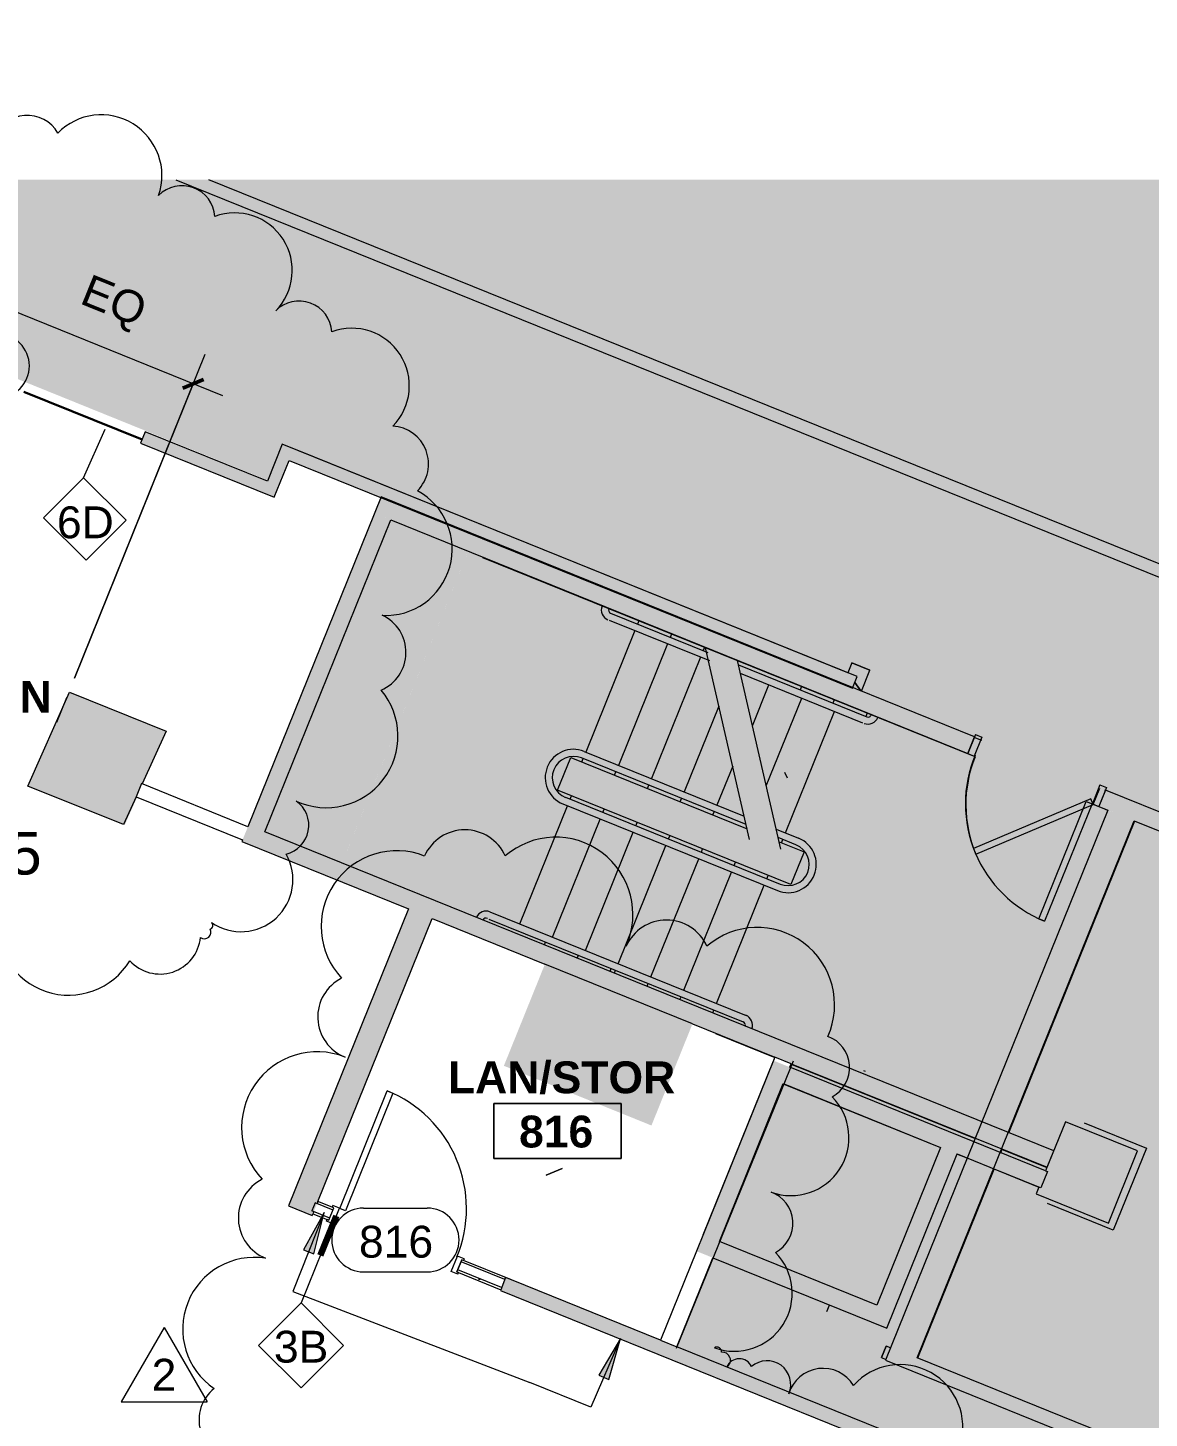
# Model space of a CAD drawing. Header units: inches. Extents: x 240 to 2111, y -1901 to 154.
# Drawn here: x 725.1 to 1042.1, y -239 to 153.8 of the extents above; entities that cross this region are included whole.
import ezdxf

# ---------------------------------------------------------------- set-up
doc = ezdxf.new("R2010")
doc.units = ezdxf.units.IN
doc.header["$MEASUREMENT"] = 0
for name, color, linetype, lineweight in [('8th floor - 800-805 background_dwg', 8, 'Continuous', 9), ('A-ANNO-DIMS', 211, 'Continuous', 9), ('A-ANNO-DIMS-96', 211, 'Continuous', 9), ('A-ANNO-NOTE', 131, 'Continuous', 9), ('A-AREA-IDEN', 2, 'Continuous', 9), ('A-DETL', 90, 'Continuous', 9), ('A-DETL-GENF', 92, 'Continuous', 9), ('A-DOOR', 31, 'Continuous', 13), ('A-DOOR-FRAM', 31, 'Continuous', 20), ('A-DOOR-IDEN', 31, 'Continuous', 9), ('A-GLAZ', 151, 'Continuous', 13), ('A-WALL', 113, 'Continuous', 13), ('A-Wall-Bldg', 7, 'Continuous', 9), ('A-Wall-Exst', 7, 'Continuous', 9), ('A-WALL-IDEN', 211, 'Continuous', 9), ('A-WALL-PATT', 111, 'Continuous', 13), ('G-ANNO-REVC', 71, 'Continuous', 9), ('G-ANNO-REVC-IDEN', 71, 'Continuous', 9), ('G-ANNO-TEXT', 231, 'Continuous', 9), ('I-WALL', 2, 'Continuous', 13)]:
    doc.layers.add(name, color=color, linetype=linetype, lineweight=lineweight)
doc.styles.add('Arial', font='arial.ttf', dxfattribs={"height": 9})
doc.styles.add('Swis721 Lt BT', font='swissl.ttf', dxfattribs={"height": 9})
doc.styles.add('Swis721 Lt BT_1', font='swissl.ttf', dxfattribs={"height": 12})
doc.styles.add('Swis721 Lt BT_B', font='', dxfattribs={"height": 9})
doc.styles.get('Swis721 Lt BT_B').set_extended_font_data('Swis721 Lt BT', bold=True)
doc.dimstyles.new('OTJ_-_3_32__Linear__1_2__Tolerance', dxfattribs={"dimscale": 12, "dimtxt": 9.497835, "dimasz": 0.375, "dimexe": 0.75, "dimexo": 0.5, "dimgap": 0.5, "dimtad": 1, "dimdec": 1, "dimrnd": 0.5, "dimzin": 3, "dimdsep": 46, "dimlunit": 4, "dimtxsty": 'Swis721 Lt BT', "dimblk1": 'OBLIQUE', "dimblk2": 'OBLIQUE', "dimsah": 1, "dimcen": 0.09, "dimdle": 0.75, "dimazin": 0, "dimtfac": 1, "dimtdec": 4, "dimtix": 1, "dimtmove": 0, "dimatfit": 3, "dimfxl": 1, "dimtvp": 1, "dimfrac": 2, "dimtolj": 1, "dimtzin": 0, "dimarcsym": 2})

# ---------------------------------------------------------------- blocks, each defined once
blk = doc.blocks.new('Single Flush - OTJ_SOLIDFLUSH_ALUM-5004356-FIRST FLOOR CONSTRUCTION')
at = {"layer": 'A-DOOR', "color": 8, "lineweight": 20}
for p, q in [((16.15625, -2.5), (17.90625, -2.5)), ((16.15625, -38.3125), (16.15625, -2.5)), ((17.90625, -2.5), (17.90625, -38.3125)), ((17.90625, -38.3125), (16.15625, -38.3125))]:
    blk.add_line(p, q, dxfattribs=at)
at = {"layer": 'A-DOOR', "lineweight": 9}
blk.add_arc((17.90625, -2.5), 35.8125, 179.5, 270, dxfattribs=at)
at = {"layer": 'A-DOOR-FRAM', "color": 8}
for p, q in [((-20, 3.25), (-20, -2.5)), ((-20, 3.25), (-18, 3.25)), ((-18, 3.25), (-18, -2.5)), ((18.000004, 3.25), (18.000004, -2.5)), ((18.000004, 3.25), (20.000004, 3.25)), ((20.000004, 3.25), (20.000004, -2.5)), ((-20, -2.5), (-18, -2.5)), ((18.000004, -2.5), (20.000004, -2.5))]:
    blk.add_line(p, q, dxfattribs=at)
blk = doc.blocks.new('Frameless opening with glazing - 36_ x 96_-5225175-FIRST FLOOR CONSTRUCTION')
at = {"layer": 'A-GLAZ', "lineweight": 30}
blk.add_line((-19.5, -0.625), (16.5, -0.625), dxfattribs=at)
blk = doc.blocks.new('Single Flush w-Small Louvre - Int-L-WDMF-36_ x 84_-5547824-FIRST FLOOR CONSTRUCTION')
at = {"layer": 'A-DOOR', "lineweight": 20}
for p, q in [((16.15625, -2.375), (17.90625, -2.375)), ((16.15625, -38.1875), (16.15625, -2.375)), ((17.90625, -2.375), (17.90625, -38.1875)), ((17.90625, -38.1875), (16.15625, -38.1875))]:
    blk.add_line(p, q, dxfattribs=at)
at = {"layer": 'A-DOOR', "lineweight": 9}
blk.add_arc((17.90625, -2.375), 35.8125, 179.5, 270, dxfattribs=at)
at = {"layer": 'A-DOOR-FRAM'}
for p, q in [((-20, 2.375), (-20, 1.875)), ((-20, 2.375), (-18, 2.375)), ((-20, 1.875), (-19.5, 1.875)), ((-19.5, 1.875), (-19.5, -1.875)), ((-18, 2.375), (-18, -2.375)), ((18.000004, 2.375), (18.000004, -2.375)), ((18.000004, 2.375), (20.000004, 2.375)), ((19.500004, 1.875), (19.500004, -1.875)), ((19.500004, 1.875), (20.000004, 1.875)), ((20.000004, 2.375), (20.000004, 1.875)), ((-20, -2.375), (-20, -1.875)), ((-20, -1.875), (-19.5, -1.875)), ((-20, -2.375), (-18, -2.375)), ((18.000004, -2.375), (20.000004, -2.375)), ((19.500004, -1.875), (20.000004, -1.875)), ((20.000004, -2.375), (20.000004, -1.875))]:
    blk.add_line(p, q, dxfattribs=at)
blk = doc.blocks.new('8th floor - 800-805 background_dwg-4807125-FIRST FLOOR CONSTRUCTION')
at = {"layer": 'A-Wall-Bldg'}
h = blk.add_hatch(color=256, dxfattribs=at)
h.paths.add_polyline_path([(613.64, 589.67), (603.01, 563.39), (598.37, 565.24), (597.76, 563.73), (602.4, 561.85), (611.91, 585.39)], flags=0)
h.paths.add_polyline_path([(611.32, 597.26), (611.31, 597.25), (611.32, 597.25)], flags=0)
h.paths.add_polyline_path([(579.16, 237.43), (579.04, 237.47), (558.03, 185.54), (558.16, 185.49), (578.92, 236.85)], flags=0)
h.paths.add_polyline_path([(556.28, 180.85), (556.16, 180.9), (546.74, 157.61), (546.86, 157.56), (556.16, 180.55)], flags=0)
h.paths.add_polyline_path([(552.45, 185.07), (501.02, 58.71), (413.21, 94.2), (404.37, 72.35), (492.46, 36.76), (551.07, 181.66)], flags=0)
h.paths.add_polyline_path([(497.28, 301.76), (492.64, 303.63), (492.29, 302.77), (496.84, 300.93), (489.37, 282.47), (489.48, 282.47), (496.84, 300.68)], flags=0)
h.paths.add_polyline_path([(486.47, 275.02), (486.37, 275.06), (485.34, 272.5), (480.8, 274.34), (480.16, 272.74), (484.79, 270.87), (486.37, 274.79)], flags=0)
h.paths.add_polyline_path([(471.32, 237.53), (466.68, 239.41), (465.81, 237.25), (470.34, 235.42), (457.71, 204.15), (471.22, 237.3)], flags=0)
h = blk.add_hatch(color=256, dxfattribs=at)
h.paths.add_polyline_path([(632.7, 212.51), (632.7, 212.51), (632.58, 212.2)], flags=0)
h.paths.add_polyline_path([(626.19, 209.75), (581.63, 227.73), (563.65, 183.27), (563.72, 183.27), (581.69, 227.73), (626.19, 209.74), (626.19, 209.74)], flags=0)
blk.add_hatch(color=256, dxfattribs=at).paths.add_polyline_path([(490.63, -2.9), (482.7, 0.61), (482.58, 0.3), (478.87, 1.8), (479.04, 2.23), (464.1, 8.86), (453.04, -18.49), (479.58, -30.25)], flags=0)
for p, q in [((486.47, 275.02), (486.22, 274.39)), ((480.8, 274.34), (480.72, 274.13)), ((582.17, 244.94), (587.37, 257.79)), ((592.93, 255.55), (587.73, 242.69)), ((471.32, 237.53), (415.07, 98.36)), ((466.68, 239.41), (465.81, 237.25)), ((558.14, 185.49), (579.17, 237.52)), ((584.73, 235.27), (583.56, 232.37)), ((563.7, 183.24), (581.69, 227.73)), ((460.47, 211.02), (460.59, 210.97)), ((445.34, 170.57), (460, 206.86)), ((447.71, 171.12), (461.67, 205.63)), ((458.96, 206.95), (459.89, 206.57)), ((560.18, 206.55), (559.99, 206.08)), ((455.21, 197.67), (456.14, 197.3)), ((492.79, 183.9), (458.48, 197.76)), ((628.03, 195.62), (626.18, 196.37)), ((451.47, 188.4), (452.39, 188.03)), ((479.55, 178.46), (454.74, 188.49)), ((491.73, 181.27), (494.29, 187.61)), ((496.14, 186.86), (494.11, 181.82)), ((497.4, 182.58), (444.15, 170.29)), ((475.67, 183.66), (477.28, 184.35)), ((482.76, 121.73), (507.27, 182.36)), ((484.62, 120.98), (509.12, 181.61)), ((495.57, 182.77), (494.64, 183.15)), ((549.52, 164.15), (556.27, 180.86)), ((462.56, 174.54), (450.99, 179.22)), ((505.77, 178.65), (504.84, 179.03)), ((541, 164.41), (507.62, 177.9)), ((606.34, 160.6), (557.19, 180.47)), ((494.67, 173.74), (440.49, 161.24)), ((469.78, 126.98), (488.07, 172.22)), ((490.45, 172.76), (471.64, 126.23)), ((473.98, 168.97), (484.96, 164.53)), ((502.02, 169.38), (501.09, 169.75)), ((515.08, 100.28), (544.37, 172.76)), ((517.16, 100.08), (546.2, 171.93)), ((456.99, 165.05), (481.21, 155.26)), ((537.25, 155.14), (503.88, 168.63)), ((430.74, 134.46), (441.84, 161.93)), ((444.22, 162.48), (432.79, 134.18)), ((487.74, 163.4), (486.81, 163.78)), ((543.66, 163.34), (542.85, 163.66)), ((440.38, 160.97), (441.31, 160.6)), ((443.16, 159.85), (477.47, 145.98)), ((498.27, 160.11), (497.35, 160.48)), ((533.51, 145.87), (500.13, 159.36)), ((483.99, 154.13), (483.07, 154.51)), ((539.91, 154.07), (539.11, 154.39)), ((436.63, 151.7), (437.56, 151.33)), ((439.41, 150.58), (473.72, 136.71)), ((494.53, 150.84), (493.6, 151.21)), ((529.76, 136.6), (496.38, 150.09)), ((432.89, 142.43), (433.81, 142.06)), ((480.25, 144.86), (479.32, 145.23)), ((490.78, 141.57), (489.85, 141.94)), ((536.16, 144.8), (535.36, 145.12)), ((435.67, 141.31), (469.97, 127.44)), ((526.01, 127.33), (492.63, 140.82)), ((476.5, 135.59), (475.57, 135.96)), ((531.92, 134.31), (531.12, 134.64)), ((532.41, 135.53), (531.61, 135.85)), ((487.03, 132.29), (486.11, 132.67)), ((522.26, 118.05), (488.89, 131.54)), ((472.75, 126.32), (471.83, 126.69)), ((483.29, 123.02), (482.36, 123.4)), ((518.52, 108.78), (485.14, 122.27)), ((528.17, 125.04), (527.38, 125.37)), ((524.42, 115.77), (523.63, 116.09))]:
    blk.add_line(p, q, dxfattribs=at)
at = {"layer": 'A-Wall-Bldg', "flags": 128}
for points in [[(574.73, 268.29), (581.86, 285.93), (605.03, 276.56), (597.53, 258)], [(485.34, 272.27), (484.78, 270.88), (480.15, 272.75)], [(498.86, 237.74), (484.78, 270.88), (483.17, 270.19), (497.25, 237.06)], [(581.69, 227.73), (626.19, 209.74), (608.2, 165.24)], [(495.3, 182.09), (498.15, 189.15), (507.42, 185.4), (480.76, 119.44), (471.49, 123.19), (491.64, 173.04)], [(453.05, -18.49), (464.09, 8.86), (478.96, 2.02)], [(482.6, 0.35), (490.47, -3.27), (479.57, -30.24), (453.05, -18.49)]]:
    blk.add_lwpolyline(points, dxfattribs=at)
at = {"layer": 'A-Wall-Bldg'}
for centre, radius, start, end in [((484.79, 270.84), 35.97, 247.9851, 293.027), ((459.08, 207.23), 3, 337.9948, 67.9948), ((459.08, 207.23), 1, 337.9948, 67.9948), ((501.71, 184.61), 8, 337.9929, 157.9929), ((501.71, 184.61), 6, 337.9929, 157.9929), ((547.12, 171.56), 3, 70.4879, 157.991), ((547.12, 171.56), 1, 76.1332, 157.991), ((429.82, 134.84), 3, 247.991, 337.991), ((429.82, 134.84), 1, 247.991, 337.991), ((477.2, 123.98), 8, 157.9929, 337.9929), ((477.2, 123.98), 6, 157.9929, 337.9929), ((517.89, 99.24), 3, 157.9948, 245.0045), ((517.89, 99.24), 1, 157.9948, 238.3277)]:
    blk.add_arc(centre, radius, start, end, dxfattribs=at)
at = {"layer": 'A-Wall-Exst'}
for p, q in [((577.52, 247.04), (489.44, 282.63)), ((583.13, 244.77), (582.15, 245.17)), ((641.14, 221.33), (587.77, 242.9)), ((638.29, 213.61), (637.77, 212.33))]:
    blk.add_line(p, q, dxfattribs=at)
at = {"layer": 'A-Wall-Exst', "flags": 128}
for points in [[(637.77, 212.33), (641.02, 211.02), (641.53, 212.29)], [(452.79, 205.36), (446.8, 207.78), (444.74, 202.68), (447.6, 201.52), (384.91, 46.35)]]:
    blk.add_lwpolyline(points, dxfattribs=at)
at = {"layer": 'A-WALL-PATT', "color": 7, "lineweight": 9}
for p, q in [((641.02, 211.02), (637.77, 212.33)), ((444.74, 202.68), (446.8, 207.78)), ((452.71, 205.18), (450.33, 203.47)), ((450.33, 203.47), (452.71, 205.18))]:
    blk.add_line(p, q, dxfattribs=at)
at = {"layer": 'A-WALL-PATT', "color": 7, "lineweight": 9, "flags": 128}
blk.add_lwpolyline([(589.51, 116.2), (587.57, 120.75)], close=True, dxfattribs=at)
blk = doc.blocks.new('Wall Tag - 1_4_-62626-FIRST FLOOR CONSTRUCTION')
at = {"layer": 'A-WALL-IDEN'}
for p, q in [((-0.125, 0), (0, 0.125)), ((0, 0.125), (0.125, 0)), ((-0.125, 0), (0, -0.125)), ((0, -0.125), (0.125, 0))]:
    blk.add_line(p, q, dxfattribs=at)
blk = doc.blocks.new('Door Tag - Door Tag-41184-FIRST FLOOR CONSTRUCTION')
at = {"layer": 'A-DOOR-IDEN'}
for p, q in [((-0.09375, 0.09375), (0.09375, 0.09375)), ((-0.09375, -0.09375), (0.09375, -0.09375))]:
    blk.add_line(p, q, dxfattribs=at)
for centre, start, end in [((-0.09375, 0), 90, 270), ((0.09375, 0), 270, 90)]:
    blk.add_arc(centre, 0.09375, start, end, dxfattribs=at)
blk = doc.blocks.new('Family - ___-5544213-FIRST FLOOR CONSTRUCTION')
at = {"layer": 'G-ANNO-REVC'}
for centre, radius, start, end in [((848.64, -85.25), 12.49, 24.1041, 155.9144), ((874.29, -96.71), 21.86, 335.9144, 130.7056), ((829.38, -100.04), 21.38, 68.4287, 223.2199), ((905.65, -110.73), 12.49, 24.1041, 155.9144), ((931.3, -122.2), 21.86, 335.9144, 130.7056), ((819.27, -125.6), 12.22, 116.6184, 248.4287), ((948.05, -139.91), 9.36, 298.1474, 69.9577), ((806.91, -156.85), 21.38, 68.4287, 223.2199), ((940.82, -159.71), 16.39, 249.9577, 44.7489), ((796.81, -182.42), 12.22, 116.6184, 248.4287), ((932, -183.9), 9.36, 298.1474, 69.9577), ((924.78, -203.69), 16.39, 249.9577, 44.7489), ((789.14, -213.81), 20.27, 80.9982, 235.7895), ((919.87, -220.16), 1.29, 351.3734, 123.1837), ((921.46, -222.59), 2.26, 303.1837, 97.9749), ((926.19, -226), 3.82, 24.6456, 156.4559), ((934.07, -229.43), 6.68, 336.4559, 131.2471), ((971.7, -241.53), 17.71, 343.3367, 138.128), ((949.89, -235.01), 10.12, 31.5264, 163.3367), ((785.06, -239.54), 11.58, 129.1879, 260.9982), ((990.4, -250.18), 3.97, 344.1146, 115.9249), ((780.08, -271), 20.27, 80.9982, 235.7895), ((994.31, -258.23), 6.96, 295.9249, 90.7161), ((989.68, -273.99), 12.21, 279.2953, 51.1056), ((972.43, -295.37), 21.37, 231.1056, 25.8968), ((776, -296.74), 11.58, 129.1879, 260.9982), ((791.28, -314.17), 18.11, 160.6836, 315.4749), ((951.34, -321.51), 12.21, 279.2953, 51.1056), ((813.25, -321.87), 10.35, 208.8733, 340.6836), ((840.11, -331.28), 18.11, 160.6836, 315.4749), ((934.09, -342.89), 21.37, 231.1056, 25.8968), ((862.08, -338.99), 10.35, 208.8733, 340.6836), ((888.94, -348.4), 18.11, 160.6836, 315.4749), ((910.91, -356.1), 10.35, 208.8733, 340.6836)]:
    blk.add_arc(centre, radius, start, end, dxfattribs=at)
blk = doc.blocks.new('Revision Tag - Revision Tag-133968-FIRST FLOOR CONSTRUCTION')
at = {"layer": 'G-ANNO-REVC-IDEN'}
for p, q in [((0, 0.1384), (-0.1263, -0.0804)), ((0, 0.1384), (0.1263, -0.0804)), ((-0.1263, -0.0804), (0.1263, -0.0804))]:
    blk.add_line(p, q, dxfattribs=at)
blk = doc.blocks.new('Family - ___-5544739-FIRST FLOOR CONSTRUCTION')
at = {"layer": 'G-ANNO-REVC'}
for centre, radius, start, end in [((612.85, 136.88), 14.67, 1.6847, 156.4759), ((654.74, 138.11), 14.67, 1.6847, 156.4759), ((635.89, 137.56), 8.38, 49.8744, 181.6847), ((594, 136.33), 8.38, 49.8744, 181.6847), ((678.66, 135.34), 9.81, 29.0842, 160.8945), ((699.51, 128.11), 17.16, 340.8945, 135.6858), ((580.97, 123.24), 13.66, 70.0744, 224.8657), ((724.99, 119.29), 9.81, 29.0842, 160.8945), ((745.84, 112.07), 17.16, 340.8945, 135.6858), ((574.99, 106.73), 7.8, 118.2641, 250.0744), ((768.68, 99.93), 9.29, 3.6389, 135.4492), ((563, 78.06), 23.28, 66.3929, 221.1841), ((783.57, 85.27), 16.26, 315.4492, 110.2404), ((801.77, 67.35), 9.29, 3.6389, 135.4492), ((816.67, 52.69), 16.26, 315.4492, 110.2404), ((551.02, 50.63), 13.3, 114.5826, 246.3929), ((827.66, 30.6), 10.71, 315.01, 86.8203), ((552.78, 24.1), 16, 116.3233, 271.1145), ((826.32, 6.55), 18.73, 266.8203, 61.6115), ((561.9, 5.67), 9.14, 164.513, 296.3233), ((573.05, -16.87), 16, 116.3233, 271.1145), ((820.42, -22.65), 11.57, 293.3258, 65.1361), ((582.17, -35.3), 9.14, 164.513, 296.3233), ((809.47, -46.27), 20.24, 245.1361, 39.9274), ((601.49, -56.73), 20.2, 139.0721, 293.8633), ((796.17, -71.49), 8.36, 283.2291, 55.0395), ((621.11, -73.74), 11.54, 187.2618, 319.0721), ((640.11, -84.78), 10.86, 161.2976, 316.0888), ((785.39, -86.91), 14.63, 235.0395, 29.8307), ((653.34, -89.26), 6.21, 209.4873, 341.2976), ((679.29, -93.33), 20.18, 174.0697, 328.8609), ((705.09, -96.02), 11.53, 222.2594, 354.0697), ((736.64, -99.29), 20.18, 174.0697, 328.8609), ((774.99, -101.67), 1.84, 234.0579, 28.8491), ((776.38, -99.76), 1.05, 282.2476, 54.0579), ((762.44, -101.97), 11.53, 222.2594, 354.0697)]:
    blk.add_arc(centre, radius, start, end, dxfattribs=at)
blk = doc.blocks.new('DIMBLOCK22-FIRST FLOOR CONSTRUCTION')
at = {"layer": 'A-ANNO-DIMS-96'}
for p, q in [((708.85, 58.08), (719.38, 84.15)), ((716.01, 75.8), (708.85, 58.08)), ((780.19, 49.88), (716.01, 75.8)), ((738.24, -29.93), (775.22, 61.59)), ((771.84, 53.25), (738.24, -29.93))]:
    blk.add_line(p, q, dxfattribs=at)
at = {"layer": 'A-ANNO-DIMS-96', "lineweight": 50}
for p, q in [((716.01, 75.8), (713.08, 74.56)), ((716.01, 75.8), (718.94, 77.05)), ((771.84, 53.25), (768.91, 52)), ((771.84, 53.25), (774.77, 54.49))]:
    blk.add_line(p, q, dxfattribs=at)
at = {"layer": 'A-ANNO-DIMS-96', "color": 0, "insert": (742.78, 84.42), "char_height": 9, "width": 20.443, "attachment_point": 1, "rotation": 338, "line_spacing_factor": 1.005062, "style": 'Swis721 Lt BT'}
blk.add_mtext('EQ', dxfattribs=at)
blk = doc.blocks.new('_Oblique')
at = {"color": 0, "linetype": 'ByBlock', "lineweight": -2}
blk.add_line((-0.5, -0.5), (0.5, 0.5), dxfattribs=at)
blk = doc.blocks.new('Room Tag - Room Name and Number-3379422-FIRST FLOOR CONSTRUCTION')
at = {"layer": 'A-AREA-IDEN'}
for p, q in [((-0.1881, -0.1636), (-0.1881, -0.0018)), ((-0.1881, -0.0018), (0.1869, -0.0018)), ((0.1869, -0.0018), (-0.1881, -0.0018)), ((-0.1881, -0.0018), (-0.1881, -0.1636)), ((0.1869, -0.0018), (0.1869, -0.1636)), ((0.1869, -0.1636), (0.1869, -0.0018)), ((0.1869, -0.1636), (-0.1881, -0.1636)), ((-0.1881, -0.1636), (0.1869, -0.1636))]:
    blk.add_line(p, q, dxfattribs=at)

msp = doc.modelspace()

# ---------------------------------------------------------------- hatches: boundary and pattern name
at = {"layer": 'A-ANNO-NOTE'}
for points in [[(808.87, -180.86), (802.97, -191.42), (805.91, -192.59)], [(892.67, -216.42), (886.46, -226.8), (889.36, -228.06)]]:
    msp.add_hatch(color=256, dxfattribs=at).paths.add_polyline_path(points, flags=0)
at = {"layer": 'A-DETL-GENF'}
h = msp.add_hatch(color=254, dxfattribs=at)
h.paths.add_polyline_path([(768.71, -1901.45), (848.14, -1901.45), (893.48, -1789.26), (903.31, -1793.24), (859.57, -1901.45), (2110.78, -1901.45), (2110.78, -176.86), (2008.52, -429.97), (1892.39, -383.05), (1892.39, -747.55), (1888.89, -747.53), (1888.89, -489.42), (1881.89, -489.42), (1881.89, -485.92), (1888.89, -485.92), (1888.89, -381.64), (1871.3, -374.53), (1913.44, -270.22), (1928.64, -276.36), (1927.33, -279.61), (1915.37, -274.78), (1875.85, -372.6), (2006.58, -425.41), (2068.3, -272.67), (1992.86, -242.19), (1970.67, -297.12), (1964.41, -294.59), (1965.72, -291.35), (1968.74, -292.56), (1989.62, -240.88), (1981.97, -237.79), (1983.28, -234.55), (2069.61, -269.42), (2110.78, -167.52), (2110.78, 42.18), (1940.83, 110.88), (1553.94, 110.88), (1494.21, -36.95), (1610.28, -83.84), (1608.97, -87.09), (1480.15, -35.04), (1481.46, -31.8), (1490.97, -35.64), (1550.16, 110.88), (1346.5, 110.88), (1315.87, 35.15), (1393.31, 3.82), (1393.43, 4.11), (1413.83, -4.13), (1413.75, -4.44), (1444.38, -16.81), (1443.06, -20.06), (1412.41, -7.67), (1405.5, -24.75), (1385.1, -16.51), (1392, 0.57), (1294.39, 40.06), (1295.7, 43.3), (1312.62, 36.46), (1342.72, 110.88), (1145.86, 110.88), (1150.94, 108.82), (1148.52, 102.84), (1258.62, 58.3), (1257.31, 55.06), (1147.2, 99.6), (1139.52, 80.6), (1115.51, 90.32), (1123.83, 110.88), (631.53, 110.88), (624.73, 94.03), (792.9, 26), (797.01, 36.17), (959.52, -29.48), (958.26, -32.61), (992.67, -46.53), (992.63, -46.63), (994.78, -47.5), (992.9, -52.14), (941.31, -31.15), (849.57, 5.96), (814.09, -81.84), (958.72, -140.67), (994.81, -155.26), (1030.39, -67.29), (1026.24, -65.61), (1028.12, -60.98), (1029.71, -61.62), (1029.75, -61.53), (1058.18, -73.03), (1058.18, -73.13), (1059, -73.46), (1057.13, -78.1), (1037.81, -70.29), (1002.22, -158.26), (1015.08, -163.45), (1018.42, -155.21), (1038.81, -163.45), (1030.57, -183.85), (1010.17, -175.6), (1010.93, -173.71), (998.08, -168.51), (976.49, -221.88), (1215.66, -318.63), (1265.23, -195.93), (1222.67, -178.72), (1234.4, -149.74), (1090.72, -91.66), (1092.59, -87.03), (1095.23, -88.1), (1095.26, -88.03), (1285.7, -165.08), (1283.82, -169.72), (1280.66, -168.44), (1244.39, -258.21), (1281.37, -273.17), (1285.43, -263.13), (1305.83, -271.37), (1298.33, -289.91), (1307.84, -293.76), (1347.55, -195.48), (1317.23, -183.22), (1319.1, -178.59), (1496.33, -250.23), (1496.33, -250.28), (1637.87, -307.47), (1637.86, -1157.84), (1596.49, -1157.84), (1596.49, -1238.44), (1393.68, -1238.48), (1390.34, -1246.85), (1390.34, -1238.44), (1388.86, -1238.44), (1388.86, -855.25), (1285.16, -925.18), (1265.15, -975.36), (1229.33, -960.88), (1199.86, -980.75), (1179.39, -995), (1206.13, -1033.42), (1190.34, -1072.48), (1093.05, -928.2), (1092.62, -927.66), (1092.08, -927.23), (1091.46, -926.93), (1090.79, -926.79), (1090.1, -926.8), (1089.43, -926.97), (1088.82, -927.28), (1040.99, -959.53), (1028.72, -950.31), (1016.73, -940.73), (1005.04, -930.78), (993.65, -920.48), (982.58, -909.85), (971.84, -898.88), (960.67, -886.71), (951.38, -876), (941.31, -863.63), (932.34, -851.92), (923.37, -839.46), (914.79, -826.73), (906.6, -813.75), (898.8, -800.52), (891.41, -787.07), (884.43, -773.4), (877.86, -759.52), (871.72, -745.45), (866.01, -731.2), (860.73, -716.79), (855.89, -702.22), (851.5, -687.51), (847.55, -672.68), (895.3, -640.47), (895.87, -640), (896.35, -639.3), (896.59, -638.72), (896.69, -637.99), (896.59, -637.19), (896.31, -636.49), (811.28, -510.38), (305.2, -510.38), (305.2, -339.24), (300.95, -339.24), (300.95, -335.74), (343.64, -335.74), (357.87, -300.53), (351.67, -298.02), (362.17, -272.03), (368.37, -274.53), (394.3, -210.28), (355.22, -194.49), (356.53, -191.24), (362.31, -193.57), (381.76, -145.42), (375.99, -143.08), (377.3, -139.84), (416.41, -155.63), (461.67, -43.6), (434.32, -32.55), (437.22, -25.37), (440.47, -26.68), (438.87, -30.62), (552.11, -76.36), (596.87, 34.43), (483.64, 80.18), (475.59, 60.26), (481.6, 57.83), (472.61, 35.57), (466.6, 38), (455.45, 10.41), (452.21, 11.72), (463.35, 39.31), (450.36, 44.57), (459.35, 66.82), (472.35, 61.57), (481.71, 84.74), (598.18, 37.68), (627.76, 110.88), (239.63, 110.88), (239.63, -1901.45), (699.56, -1901.45)], flags=0)
h.paths.add_polyline_path([(2042.78, -1867.18), (1791.78, -1867.14), (1791.78, -1754.78), (1749.79, -1754.77), (1749.79, -1772.24), (1727.79, -1772.24), (1727.79, -1754.77), (1697.8, -1754.77), (1697.85, -1292.15), (1701.85, -1294.47), (1713.86, -1294.47), (1713.86, -1292.15), (1734.76, -1292.74), (1734.76, -1303.1), (1734.84, -1302.52), (1734.84, -1318.53), (1701.85, -1318.49), (1701.85, -1414.52), (1805.83, -1414.53), (1805.83, -1318.54), (1776.85, -1318.53), (1776.85, -1302.53), (1838.84, -1302.53), (1838.84, -1314.53), (1838.84, -1314.54), (1838.84, -1318.54), (1809.84, -1318.54), (1809.84, -1414.54), (1913.83, -1414.55), (1913.84, -1318.55), (1880.85, -1318.55), (1880.85, -1302.54), (1942.84, -1302.55), (1942.84, -1314.55), (1942.84, -1314.56), (1942.84, -1318.55), (1984.84, -1318.55), (1984.85, -1302.55), (2016.85, -1302.55), (2016.85, -1292.19), (2020.86, -1292.19), (2020.86, -1287.79), (2037.86, -1287.8), (2037.86, -1292.2), (2041.86, -1292.2), (2041.83, -1516.2), (2024.82, -1516.21), (2024.82, -1451.2), (1895.83, -1451.19), (1895.82, -1455.33), (1890.83, -1455.33), (1890.83, -1428.02), (1713.83, -1428.02), (1713.82, -1454.52), (1701.82, -1454.52), (1701.82, -1571.24), (1890.81, -1571.25), (1890.83, -1494.33), (1895.83, -1494.33), (1895.83, -1511.19), (1939.54, -1511.2), (1939.54, -1516.19), (1895.82, -1516.19), (1895.82, -1564.19), (1983.82, -1564.19), (1983.82, -1516.2), (1978.54, -1516.19), (1978.54, -1511.2), (1988.82, -1511.2), (1988.81, -1655.26), (1978.24, -1655.26), (1978.24, -1650.26), (1983.81, -1650.25), (1983.81, -1610.67), (1964.48, -1610.67), (1964.48, -1590.14), (1923.81, -1590.15), (1923.81, -1650.25), (1939.24, -1650.26), (1939.24, -1655.26), (1923.81, -1655.27), (1923.8, -1671.22), (1918.81, -1671.22), (1918.81, -1595.25), (1701.8, -1595.25), (1701.8, -1715.23), (1724.02, -1715.23), (1724.02, -1742.37), (1887.8, -1742.37), (1887.8, -1715.25), (1918.8, -1715.25), (1918.81, -1710.22), (1923.8, -1710.22), (1923.8, -1715.25), (2024.8, -1715.26), (2024.81, -1650.26), (2042.81, -1650.26), (2042.78, -1820.31), (2037.8, -1820.31), (2037.78, -1720.27), (1985.8, -1720.27), (1985.8, -1761.17), (2015.78, -1761.17), (2015.79, -1750.26), (2037.79, -1750.26), (2037.78, -1772.26), (2015.78, -1772.26), (2015.78, -1766.17), (1837.78, -1766.16), (1837.79, -1862.15), (2037.78, -1862.15), (2037.8, -1859.32), (2042.78, -1859.31), (2042.78, -1862.18)], flags=0)
h.paths.add_polyline_path([(1832.78, -1862.15), (1832.79, -1862.14), (1832.79, -1754.79), (1796.79, -1754.78), (1796.79, -1862.14)], flags=0)
h.paths.add_polyline_path([(1749.78, -1855.24), (1727.78, -1855.24), (1727.79, -1833.24), (1749.79, -1833.24)], flags=0)
h.paths.add_polyline_path([(1203.49, -1816.96), (1180.75, -1816.96), (1180.75, -1787.96), (1203.5, -1787.96), (1203.49, -1816.96)], flags=0)
h.paths.add_polyline_path([(1434.17, -1800.49), (1411.58, -1767.17), (1435.8, -1750.77), (1458.38, -1784.08), (1434.17, -1800.49)], flags=0)
h.paths.add_polyline_path([(1895.8, -1761.17), (1975.79, -1761.17), (1975.79, -1720.26), (1895.8, -1720.26), (1895.8, -1761.16)], flags=0)
h.paths.add_polyline_path([(1720.02, -1745.23), (1720.02, -1721.23), (1701.79, -1721.23), (1701.8, -1745.23), (1703.47, -1745.23)], flags=0)
h.paths.add_polyline_path([(2029.8, -1715.26), (2037.81, -1715.26), (2037.78, -1655.26), (2029.81, -1655.26), (2029.8, -1715.26)], flags=0)
h.paths.add_polyline_path([(1983.81, -1605.67), (1983.82, -1605.67), (1983.82, -1569.2), (1968.48, -1569.2), (1968.48, -1605.67), (1983.81, -1605.67)], flags=0)
h.paths.add_polyline_path([(1895.82, -1590.25), (1918.81, -1590.25), (1918.81, -1569.19), (1895.82, -1569.19), (1895.81, -1576.26), (1701.81, -1576.24), (1701.81, -1590.25), (1895.82, -1590.25)], flags=0)
h.paths.add_polyline_path([(1963.19, -1585.14), (1964.48, -1585.13), (1964.48, -1569.2), (1923.82, -1569.2), (1923.82, -1585.14)], flags=0)
h.paths.add_polyline_path([(1234.53, -1515.77), (1222.19, -1497.55), (1240.4, -1485.21), (1252.74, -1503.43)], flags=0)
h.paths.add_polyline_path([(2037.83, -1511.2), (2037.83, -1463.16), (2029.83, -1463.16), (2029.83, -1511.2)], flags=0)
h.paths.add_polyline_path([(1461.83, -1461.61), (1439.83, -1461.61), (1439.83, -1439.61), (1461.83, -1439.61)], flags=0)
h.paths.add_polyline_path([(2037.84, -1447.2), (2037.84, -1411.21), (2013.84, -1411.2), (2013.84, -1447.2), (2031.26, -1447.2)], flags=0)
h.paths.add_polyline_path([(2009.83, -1447.2), (2009.84, -1407.2), (2037.84, -1407.2), (2037.84, -1323.57), (1937.84, -1323.55), (1937.84, -1318.56), (1925.84, -1318.56), (1925.84, -1334.55), (1917.83, -1334.55), (1917.83, -1413.15), (1927.29, -1413.15), (1927.29, -1428.02), (1895.84, -1428.02), (1895.84, -1447.19), (2001.61, -1447.2)], flags=0)
h.paths.add_polyline_path([(1713.83, -1427.99), (1711.83, -1426.53), (1711.86, -1426.55)], flags=0)
h.paths.add_polyline_path([(1909.83, -1423.67), (1909.83, -1418.55), (1713.83, -1418.52), (1713.83, -1423.64), (1909.83, -1423.67)], flags=0)
h.paths.add_polyline_path([(2024.85, -1318.56), (2024.85, -1318.56), (2024.85, -1318.56)], flags=0)
h.paths.add_polyline_path([(1718.84, -1314.52), (1718.84, -1305.52), (1701.85, -1305.52), (1701.85, -1306.52), (1717.85, -1306.52), (1717.85, -1314.52)], flags=0)
h.paths.add_polyline_path([(1701.85, -1294.47), (1697.85, -1292.15), (1701.85, -1292.15)], flags=0)
h.paths.add_polyline_path([(1140.13, -1276.52), (1119.74, -1268.28), (1127.98, -1247.88), (1148.38, -1256.13)], flags=0)
h.paths.add_polyline_path([(1990.87, -1272.6), (1990.87, -1164.58), (2024.87, -1164.57), (2024.87, -1160.57), (2036.88, -1160.56), (2036.88, -1055.57), (2040.88, -1055.57), (2040.86, -1185.92), (2037.87, -1185.92), (2037.87, -1190.32), (2020.87, -1190.32), (2020.87, -1185.92), (2016.87, -1185.92), (2016.87, -1175.55), (1990.87, -1175.55)], flags=0)
h.paths.add_polyline_path([(1717.94, -1183.83), (1701.86, -1183.66), (1701.86, -1179.65), (1697.86, -1179.65), (1697.88, -1097.48), (1697.9, -985.53), (1702.89, -985.53), (1702.9, -1041.52), (1717.88, -1041.53), (1717.88, -1051.53), (1905.88, -1051.55), (1905.88, -1041.55), (1925.88, -1041.56), (1925.88, -1055.55), (1809.88, -1055.54), (1809.88, -1160.53), (1838.87, -1160.54), (1838.86, -1175.53), (1776.86, -1175.53), (1776.87, -1160.53), (1805.87, -1160.53), (1805.87, -1055.54), (1701.87, -1055.53), (1701.87, -1160.52), (1734.87, -1160.52), (1734.83, -1164.51), (1734.86, -1164.52), (1734.82, -1175.52), (1734.06, -1183.45), (1718.1, -1183.56)], flags=0)
h.paths.add_polyline_path([(1880.86, -1175.54), (1880.87, -1160.55), (1948.87, -1160.57), (1948.86, -1164.55), (1948.86, -1164.57), (1948.86, -1175.54)], flags=0)
h.paths.add_polyline_path([(1713.87, -1172.53), (1713.87, -1172.52), (1701.87, -1172.52)], flags=0)
h.paths.add_polyline_path([(1990.87, -1164.58), (1990.87, -1160.57), (2024.87, -1160.57), (2024.87, -1164.58), (1990.87, -1164.58)], flags=0)
h.paths.add_polyline_path([(1921.87, -1160.55), (1909.87, -1160.55), (1909.88, -1055.55), (1913.87, -1055.56), (1913.87, -1142.55), (1917.87, -1142.55), (1917.87, -1055.55), (1921.87, -1055.56), (1921.87, -1160.55)], flags=0)
h.paths.add_polyline_path([(2020.88, -1055.57), (2020.88, -1043.57), (2040.88, -1043.57), (2040.87, -1055.57), (2020.88, -1055.57)], flags=0)
h.paths.add_polyline_path([(1697.9, -898.37), (1697.92, -747.53), (1698.23, -747.53), (1698.23, -470.21), (1701.73, -470.21), (1701.73, -485.92), (1841.89, -485.96), (1841.89, -489.42), (1701.73, -489.42), (1701.73, -747.53), (2036.93, -747.57), (2036.93, -747.57), (2040.93, -747.57), (2040.93, -752.53), (1728.92, -752.53), (1728.9, -856.87), (1702.9, -856.88), (1702.9, -898.37)], flags=0)
h.paths.add_polyline_path([(2037.9, -889.57), (2015.9, -889.57), (2015.9, -867.56), (2037.9, -867.57)], flags=0)
h.paths.add_polyline_path([(1702.9, -889.53), (1702.9, -867.53), (1749.9, -867.53), (1749.9, -889.53), (1702.9, -889.52)], flags=0)
h.paths.add_polyline_path([(1724.45, -851.87), (1724.45, -752.53), (1702.9, -752.53), (1702.9, -851.87), (1703.51, -851.87)], flags=0)
h.paths.add_polyline_path([(713.83, -737.92), (688.79, -727.81), (695.59, -710.99), (720.62, -721.11), (713.97, -737.56)], flags=0)
h.paths.add_polyline_path([(473.33, -647.04), (451.84, -638.35), (460.83, -616.1), (482.32, -624.78), (474.65, -643.75)], flags=0)
h.paths.add_polyline_path([(1749.98, -601.81), (1727.98, -601.81), (1727.98, -579.53), (1749.94, -579.53), (1749.98, -579.81)], flags=0)
h.paths.add_polyline_path([(2037.94, -601.56), (2015.94, -601.56), (2015.94, -579.56), (2037.94, -579.56)], flags=0)
h.paths.add_polyline_path([(1698.23, -430.21), (1698.23, -265.39), (1114.16, -29.41), (1115.47, -26.16), (1601.7, -222.61), (1623.43, -168.83), (1632.93, -172.67), (1631.62, -175.92), (1625.36, -173.39), (1604.94, -223.92), (1643.89, -239.65), (1664.3, -189.12), (1657.58, -186.41), (1658.89, -183.16), (1704.64, -201.65), (1703.33, -204.89), (1667.55, -190.43), (1647.13, -240.97), (1726.79, -273.15), (1747.21, -222.62), (1740.42, -219.88), (1741.73, -216.63), (1748.52, -219.37), (1753.92, -206.01), (1796.89, -223.37), (1795.58, -226.62), (1755.86, -210.57), (1728.95, -277.16), (1728.95, -289.53), (1751.97, -289.53), (1751.97, -322.54), (1827.01, -352.86), (1866.45, -255.25), (1828.92, -240.09), (1830.23, -236.84), (1871.01, -253.32), (1828.95, -357.42), (1725.45, -315.6), (1725.45, -276.38), (1701.73, -266.8), (1701.73, -430.21)], flags=0)
h.paths.add_polyline_path([(1207.25, -339.45), (1214.16, -322.33), (967.57, -222.58), (990.66, -165.51), (987.76, -164.34), (967.88, -213.52), (918.75, -193.69), (908.54, -218.76), (1182.19, -329.32)], flags=0)
h.paths.add_polyline_path([(242.95, -339.24), (242.95, -335.74), (260.95, -335.74), (260.95, -339.24)], flags=0)
h.paths.add_polyline_path([(1749.97, -321.73), (1749.97, -315.53), (1734.61, -315.53), (1736.2, -316.17)], flags=0)
h.paths.add_polyline_path([(2037.97, -313.57), (2015.97, -313.56), (2015.97, -291.56), (2037.97, -291.57), (2037.97, -307.47)], flags=0)
h.paths.add_polyline_path([(1749.97, -291.53), (1749.97, -291.53), (1749.97, -291.53)], flags=0)
h.paths.add_polyline_path([(1277.93, -281.67), (1279.87, -276.88), (1242.89, -261.92), (1240.94, -266.73), (1277.19, -281.37)], flags=0)
h.paths.add_polyline_path([(1944.88, -222.81), (1929.12, -216.44), (1930.43, -213.19), (1935.63, -215.29), (1987.54, -86.83), (1990.78, -88.14), (1938.88, -216.61), (1946.19, -219.56)], flags=0)
h.paths.add_polyline_path([(395.64, -207.04), (399.56, -197.32), (372.21, -186.27), (384.55, -155.73), (411.9, -166.77), (415.05, -158.87), (385.01, -146.73), (365.55, -194.89), (394.33, -206.51)], flags=0)
h.paths.add_polyline_path([(965.12, -207.01), (983.1, -162.51), (938.76, -144.59), (920.65, -189.04), (963.25, -206.26)], flags=0)
h.paths.add_polyline_path([(1892.03, -201.45), (1723.86, -133.48), (1725.16, -130.26), (1802.23, -161.39), (1864.13, -8.18), (1867.37, -9.49), (1805.47, -162.71), (1893.34, -198.21)], flags=0)
h.paths.add_polyline_path([(1266.54, -192.69), (1276.93, -166.93), (1237.64, -151.05), (1227.23, -176.79), (1266.35, -192.61)], flags=0)
h.paths.add_polyline_path([(1012.81, -169.08), (1013.2, -168.1), (1000.35, -162.9), (999.95, -163.88), (1011.41, -168.51)], flags=0)
h.paths.add_polyline_path([(411.15, -168.63), (411.15, -168.63), (410.15, -168.23)], flags=0)
h.paths.add_polyline_path([(992.54, -160.88), (992.93, -159.9), (992.85, -159.86), (992.8, -159.98), (941.01, -139.07), (940.67, -139.9), (990.36, -160)], flags=0)
h.paths.add_polyline_path([(1672.52, -132.67), (1652.12, -124.43), (1652.12, -124.36), (1651.93, -124.29), (1658.82, -107.23), (1646.06, -102.07), (1647.37, -98.83), (1660.13, -103.99), (1660.17, -103.89), (1668.75, -107.36), (1720.61, 21.02), (1710.42, 25.14), (1720.16, 49.25), (1744.26, 39.51), (1734.52, 15.4), (1723.85, 19.68), (1671.99, -108.67), (1680.57, -112.13), (1680.57, -112.2), (1688.07, -115.27), (1686.76, -118.52), (1679.43, -115.56), (1672.57, -132.53)], flags=0)
h.paths.add_polyline_path([(2000.45, -89.89), (1980.05, -81.64), (1988.29, -61.24), (2008.69, -69.49), (2008.39, -70.23)], flags=0)
h.paths.add_polyline_path([(1077.07, -14.42), (1072.05, -12.39), (1073.36, -9.15), (1078.38, -11.18)], flags=0)
h.paths.add_polyline_path([(1146.74, 103.78), (1148.33, 107.72), (1140.52, 110.88), (1129.18, 110.88), (1146.73, 103.78)], flags=0)
msp.add_hatch(color=7, dxfattribs=at).paths.add_polyline_path([(901.38, -156.29), (912.99, -127.54), (871.27, -110.69), (859.66, -139.43), (892.56, -152.72)], flags=0)
at = {"layer": 'A-WALL'}
msp.add_hatch(color=250, dxfattribs=at).paths.add_polyline_path([(1030.57, -183.85), (1038.81, -163.45), (1018.41, -155.21), (1012.81, -169.08), (1013.29, -169.27), (1011.41, -173.9), (1010.93, -173.71), (1010.17, -175.6), (1030.43, -183.79)], flags=0)
at = {"layer": 'A-WALL-PATT', "lineweight": 9}
for points in [[(791.49, 22.5), (792.8, 25.74), (758.26, 39.7), (756.95, 36.45), (787.31, 24.19)], [(794.73, 21.19), (800.26, 34.86), (797.01, 36.17), (791.49, 22.5), (792.8, 21.97)], [(958.26, -32.61), (959.52, -29.48), (800.26, 34.86), (798.94, 31.62), (825.06, 21.06), (824.96, 21.31), (942.32, -26.16)], [(790.26, -77.91), (827.72, 14.8), (823.08, 16.68), (785.62, -76.04), (787.31, -76.72)], [(1013.21, -168.1), (1015.08, -163.47), (792.13, -73.28), (790.26, -77.91), (992.93, -159.9), (994.31, -156.49), (1001.91, -159.04), (1000.35, -162.9), (1001.75, -163.47)], [(818.61, -149.25), (839.4, -97.79), (832.68, -95.07), (811.89, -146.53)], [(920.61, -189.03), (940.52, -139.83), (935.88, -137.96), (915.98, -187.16)], [(805.5, -181.7), (818.61, -149.25), (811.89, -146.53), (798.78, -178.99)], [(967.89, -213.52), (987.76, -164.34), (983.12, -162.46), (963.25, -211.65), (967.57, -213.4)], [(963.25, -211.65), (965.12, -207.01), (915.98, -187.16), (914.1, -191.79), (959.05, -209.95)], [(1209.22, -344.56), (1210.72, -340.85), (860.16, -199.21), (858.66, -202.92), (1200.04, -340.85)], [(1214.16, -322.33), (1215.66, -318.63), (976.49, -221.88), (974.99, -225.58), (1210.72, -320.94)]]:
    msp.add_hatch(color=7, dxfattribs=at).paths.add_polyline_path(points, flags=0)
h = msp.add_hatch(color=7, dxfattribs=at)
h.paths.add_polyline_path([(1347.55, -195.48), (1349.42, -190.84), (1320.64, -179.2), (1318.76, -183.83)], flags=0)
h.paths.add_polyline_path([(1281.68, -168.83), (1283.56, -164.2), (1095.26, -88.03), (1093.38, -92.66), (1281.47, -168.75)], flags=0)
h.paths.add_polyline_path([(1056.3, -77.66), (1058.18, -73.03), (1029.75, -61.53), (1027.87, -66.16), (1044.84, -73.03)], flags=0)
h.paths.add_polyline_path([(990.79, -51.16), (992.67, -46.53), (824.96, 21.31), (825.06, 21.06), (824.89, 21.14), (823.08, 16.68), (979.34, -46.53)], flags=0)
h = msp.add_hatch(color=7, dxfattribs=at)
h.paths.add_polyline_path([(974.99, -225.58), (1001.91, -159.04), (994.31, -156.49), (967.57, -222.58)], flags=0)
h.paths.add_polyline_path([(1002.22, -158.26), (1037.85, -70.2), (1030.43, -67.2), (994.81, -155.26), (999.11, -157.01)], flags=0)
h = msp.add_hatch(color=7, dxfattribs=at)
h.paths.add_polyline_path([(1011.41, -173.9), (1013.29, -169.27), (999.95, -163.88), (998.08, -168.51), (999.95, -169.27)], flags=0)
h.paths.add_polyline_path([(990.66, -165.51), (992.54, -160.88), (940.52, -139.83), (938.64, -144.47), (987.76, -164.34)], flags=0)
h = msp.add_hatch(dxfattribs=at)
h.set_pattern_fill('FP_1', color=256, style=0, pattern_type=2)
h.set_pattern_definition([(0, (0, 0), (30.72, 7.68), [1.267, -21.773, 1.267, -21.773, -122.88]), (0, (0, 0), (30.72, 7.68), [-46.08, 1.267, -44.813, 1.267, -21.773, -53.76]), (0, (0, 0), (30.72, 7.68), [-115.2, 1.267, -14.093, 1.267, -37.133]), (120, (11.52, 3.84), (-22.011075, 22.7643), [1.267, -21.773, 1.267, -21.773, -122.88]), (120, (11.52, 3.84), (-22.011075, 22.7643), [-46.08, 1.267, -44.813, 1.267, -21.773, -53.76]), (120, (11.52, 3.84), (-22.011075, 22.7643), [-115.2, 1.267, -14.093, 1.267, -37.133]), (240, (15.36, 19.2), (-8.708925, -30.4443), [1.267, -21.773, 1.267, -21.773, -122.88]), (240, (15.36, 19.2), (-8.708925, -30.4443), [-46.08, 1.267, -44.813, 1.267, -21.773, -53.76]), (240, (15.36, 19.2), (-8.708925, -30.4443), [-115.2, 1.267, -14.093, 1.267, -37.133])])
h.paths.add_polyline_path([(858.76, -202.68), (858.99, -202.1), (846.6, -197.09), (846.37, -197.67), (858.66, -202.64)], flags=0)
h.paths.add_polyline_path([(810.21, -183.06), (810.44, -182.48), (805.92, -180.66), (805.69, -181.24), (808.77, -182.48)], flags=0)

# ---------------------------------------------------------------- linework, layer by layer
at = {"layer": 'A-ANNO-NOTE'}
for p, q in [((808.87, -180.86), (800.01, -203.16)), ((808.87, -180.86), (802.97, -191.42)), ((805.91, -192.59), (808.87, -180.86)), ((802.97, -191.42), (805.91, -192.59)), ((800.01, -203.16), (866.96, -228.89)), ((892.67, -216.42), (884.26, -235.88)), ((892.67, -216.42), (886.46, -226.8)), ((889.36, -228.06), (892.67, -216.42)), ((886.46, -226.8), (889.36, -228.06)), ((884.26, -235.88), (866.96, -228.89))]:
    msp.add_line(p, q, dxfattribs=at)
at = {"layer": 'A-DETL', "lineweight": 13}
for p, q in [((740.84, 26.72), (746.92, 40.44)), ((740.84, 26.72), (729.53, 15.41)), ((752.86, 14.7), (740.84, 26.72)), ((729.53, 15.41), (741.55, 3.39)), ((741.55, 3.39), (752.86, 14.7)), ((735.99, -35.49), (733.18, -42.45)), ((912.99, -127.54), (871.27, -110.69)), ((941.41, -138.09), (908.32, -219.29))]:
    msp.add_line(p, q, dxfattribs=at)
at = {"layer": 'A-WALL', "color": 8, "lineweight": 20}
for p, q in [((1030.43, -67.2), (967.57, -222.58)), ((976.49, -221.88), (1037.85, -70.2)), ((1018.41, -155.21), (1012.81, -169.08)), ((1038.81, -163.45), (1018.41, -155.21)), ((1030.57, -183.85), (1038.81, -163.45)), ((1010.93, -173.71), (1010.17, -175.6)), ((1010.17, -175.6), (1030.57, -183.85)), ((967.57, -222.58), (974.99, -225.58))]:
    msp.add_line(p, q, dxfattribs=at)
at = {"layer": 'A-WALL'}
for p, q in [((940.91, -138.86), (936.28, -136.98)), ((810.44, -182.48), (805.34, -180.42)), ((811.38, -180.17), (806.28, -178.11)), ((859.93, -199.78), (847.54, -194.78)), ((858.99, -202.1), (846.6, -197.09)), ((903.95, -216.9), (908.58, -218.78))]:
    msp.add_line(p, q, dxfattribs=at)
at = {"layer": 'A-WALL', "lineweight": 9}
for p, q in [((1013.29, -169.27), (1011.41, -173.9)), ((1012.81, -169.08), (1013.29, -169.27)), ((1011.41, -173.9), (1010.93, -173.71))]:
    msp.add_line(p, q, dxfattribs=at)
at = {"layer": 'A-WALL', "color": 55}
msp.add_line((861.78, -199.87), (860.16, -199.21), dxfattribs=at)
at = {"layer": 'A-WALL-IDEN'}
msp.add_line((812.23, -181.86), (802.31, -206.4), dxfattribs=at)
at = {"layer": 'A-WALL-IDEN', "lineweight": 90}
msp.add_line((812.23, -181.86), (807.73, -192.98), dxfattribs=at)
at = {"layer": 'I-WALL'}
for p, q in [((766.95, 110.88), (1072.05, -12.39)), ((1073.36, -9.15), (776.29, 110.88)), ((757.18, -59.69), (755.68, -63.4)), ((787.31, -71.87), (757.18, -59.69)), ((755.68, -63.4), (785.81, -75.58)), ((936.28, -136.98), (935.88, -137.96)), ((940.52, -139.83), (940.91, -138.86)), ((805.92, -180.66), (805.69, -181.24)), ((807.09, -177.76), (806.86, -178.34)), ((811.61, -179.59), (807.09, -177.76)), ((810.21, -183.06), (811.61, -179.59)), ((805.69, -181.24), (810.21, -183.06)), ((914.1, -191.79), (903.95, -216.9)), ((847.77, -194.2), (846.37, -197.67)), ((861.78, -199.86), (847.77, -194.2)), ((908.58, -218.78), (918.74, -193.67)), ((846.37, -197.67), (858.76, -202.68)), ((861.78, -199.87), (861.78, -199.86))]:
    msp.add_line(p, q, dxfattribs=at)
at = {"layer": 'I-WALL', "color": 8, "lineweight": 20}
for p, q in [((758.26, 39.7), (756.95, 36.45)), ((792.8, 25.74), (758.26, 39.7)), ((756.95, 36.45), (794.73, 21.19)), ((797.01, 36.17), (792.8, 25.74)), ((959.52, -29.48), (797.01, 36.17)), ((794.73, 21.19), (798.94, 31.62)), ((798.94, 31.62), (958.21, -32.73)), ((824.96, 21.31), (787.31, -71.87)), ((992.67, -46.53), (824.96, 21.31)), ((792.13, -73.28), (827.72, 14.8)), ((827.72, 14.8), (990.79, -51.16)), ((958.21, -32.73), (959.52, -29.48)), ((990.79, -51.16), (992.67, -46.53)), ((1029.75, -61.53), (1027.87, -66.16)), ((1058.18, -73.03), (1029.75, -61.53)), ((1027.87, -66.16), (1030.43, -67.2)), ((1037.85, -70.2), (1056.3, -77.66)), ((1015.08, -163.47), (792.13, -73.28)), ((785.81, -75.58), (785.62, -76.04)), ((785.62, -76.04), (832.68, -95.07)), ((832.68, -95.07), (798.78, -178.99)), ((807.09, -177.76), (839.4, -97.79)), ((839.4, -97.79), (871.27, -110.69)), ((912.99, -127.56), (936.28, -136.98)), ((935.88, -137.96), (914.1, -191.79)), ((1012.81, -169.08), (940.52, -139.83)), ((940.91, -138.86), (1013.21, -168.1)), ((920.61, -189.03), (938.64, -144.47)), ((938.64, -144.47), (983.12, -162.46)), ((983.12, -162.46), (965.12, -207.01)), ((967.89, -213.52), (987.76, -164.34)), ((987.76, -164.34), (1010.93, -173.71)), ((1013.21, -168.1), (1015.08, -163.47)), ((798.78, -178.99), (805.5, -181.7)), ((805.5, -181.7), (805.69, -181.24)), ((965.12, -207.01), (920.61, -189.03)), ((918.74, -193.67), (967.89, -213.52)), ((903.95, -216.9), (861.78, -199.87)), ((858.76, -202.68), (858.66, -202.92)), ((858.66, -202.92), (955.57, -242.08)), ((1210.72, -340.85), (908.58, -218.78)), ((1215.66, -318.63), (976.49, -221.88)), ((974.99, -225.58), (1214.16, -322.33))]:
    msp.add_line(p, q, dxfattribs=at)
at = {"layer": 'I-WALL', "lineweight": 9}
for p, q in [((806.28, -178.11), (805.34, -180.42)), ((860.16, -199.21), (858.76, -202.68))]:
    msp.add_line(p, q, dxfattribs=at)

# ---------------------------------------------------------------- block references
at = {"layer": '8th floor - 800-805 background_dwg', "color": 7, "rotation": 270.0000000000001}
msp.add_blockref('8th floor - 800-805 background_dwg-4807125-FIRST FLOOR CONSTRUCTION', (755.37, 419.18), dxfattribs=at)
msp.add_blockref('8th floor - 800-805 background_dwg-4807125-FIRST FLOOR CONSTRUCTION', (755.37, 419.18), dxfattribs=at)
msp.add_blockref('8th floor - 800-805 background_dwg-4807125-FIRST FLOOR CONSTRUCTION', (755.37, 419.18), dxfattribs=at)
msp.add_blockref('8th floor - 800-805 background_dwg-4807125-FIRST FLOOR CONSTRUCTION', (755.37, 419.18), dxfattribs=at)
at = {"layer": 'A-AREA-IDEN', "xscale": 95.99999999999994, "yscale": 95.99999999999994, "zscale": 95.99999999999994}
msp.add_blockref('Room Tag - Room Name and Number-3379422-FIRST FLOOR CONSTRUCTION', (874.84, -149.89), dxfattribs=at)
at = {"layer": 'A-DOOR'}
for name, p, rotation in [('Single Flush - OTJ_SOLIDFLUSH_ALUM-5004356-FIRST FLOOR CONSTRUCTION', (1010.27, -56.35), 337.975739674371), ('Single Flush w-Small Louvre - Int-L-WDMF-36_ x 84_-5547824-FIRST FLOOR CONSTRUCTION', (828.99, -188.63), 157.9999999999998)]:
    msp.add_blockref(name, p, dxfattribs=dict(at, rotation=rotation))
at = {"layer": 'A-DOOR-IDEN', "xscale": 95.99999999999994, "yscale": 95.99999999999994, "zscale": 95.99999999999994}
for p in [(707.54, 58.3), (828.99, -188.63)]:
    msp.add_blockref('Door Tag - Door Tag-41184-FIRST FLOOR CONSTRUCTION', p, dxfattribs=at)
at = {"layer": 'A-GLAZ', "rotation": 337.9999999999995}
msp.add_blockref('Frameless opening with glazing - 36_ x 96_-5225175-FIRST FLOOR CONSTRUCTION', (742.3, 44.26), dxfattribs=at)
at = {"layer": 'A-WALL-IDEN', "xscale": 95.99999999999994, "yscale": 95.99999999999994, "zscale": 95.99999999999994}
msp.add_blockref('Wall Tag - 1_4_-62626-FIRST FLOOR CONSTRUCTION', (802.31, -218.4), dxfattribs=at)
at = {"layer": 'G-ANNO-REVC'}
for name in ['Family - ___-5544739-FIRST FLOOR CONSTRUCTION', 'Family - ___-5544213-FIRST FLOOR CONSTRUCTION']:
    msp.add_blockref(name, (0, 0), dxfattribs=at)
at = {"layer": 'G-ANNO-REVC-IDEN', "xscale": 95.99999999999994, "yscale": 95.99999999999994, "zscale": 95.99999999999994}
msp.add_blockref('Revision Tag - Revision Tag-133968-FIRST FLOOR CONSTRUCTION', (763.62, -226.6), dxfattribs=at)

# ---------------------------------------------------------------- texts
at = {"layer": 'A-AREA-IDEN', "char_height": 9, "attachment_point": 1, "style": 'Swis721 Lt BT_B'}
for s, insert, width in [('RECEPTION', (658.5, -30.69), 86.052), ('LAN/STOR', (843.84, -138.18), 74.841), ('816', (863.95, -153.5), 25.452)]:
    msp.add_mtext(s, dxfattribs=dict(at, insert=insert, width=width))
at = {"layer": 'A-DOOR-IDEN', "insert": (818.69, -184.61), "char_height": 9, "width": 24.543, "attachment_point": 1, "style": 'Swis721 Lt BT'}
msp.add_mtext('816', dxfattribs=at)
at = {"layer": 'A-WALL-IDEN', "insert": (794.65, -214.28), "char_height": 9, "width": 18.18, "attachment_point": 1, "style": 'Swis721 Lt BT'}
msp.add_mtext('3B', dxfattribs=at)
at = {"layer": 'G-ANNO-REVC-IDEN', "insert": (760.08, -222.2), "char_height": 9, "width": 8.484, "attachment_point": 1, "style": 'Arial'}
msp.add_mtext('2', dxfattribs=at)
at = {"layer": 'G-ANNO-TEXT', "color": 7, "attachment_point": 1}
for s, insert, char_height, width, style in [('6D', (733.31, 18.61), 9, 19.089, 'Swis721 Lt BT'), ('SUITE 805', (647.01, -73.4), 12, 93.021, 'Swis721 Lt BT_1')]:
    msp.add_mtext(s, dxfattribs=dict(at, insert=insert, char_height=char_height, width=width, style=style))

# ---------------------------------------------------------------- dimensions: what is measured, and where the dimension line sits
at = {"layer": 'A-ANNO-DIMS'}
dim = msp.add_linear_dim(base=(716.01, 75.8), p1=(735.99, -35.49), p2=(706.6, 52.52), angle=338, text='EQ', dimstyle='OTJ_-_3_32__Linear__1_2__Tolerance', override={"dimpost": '<>', "dimfxl": 92.787779}, dxfattribs=at)
dim.commit()
dim.dimension.update_dxf_attribs({"geometry": 'DIMBLOCK22-FIRST FLOOR CONSTRUCTION', "text_midpoint": (748.03, 74.68)})

doc.saveas('drawing.dxf')
